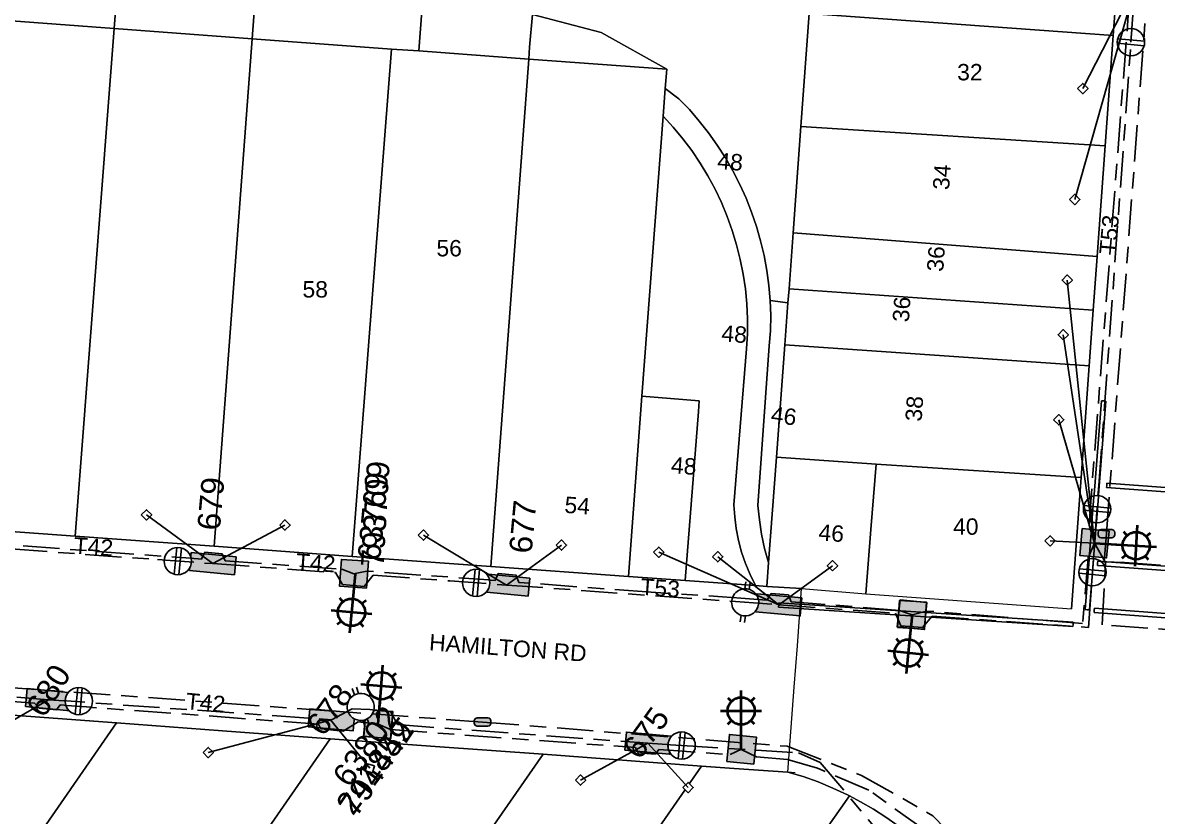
# Model space of a CAD drawing. Header units: metres. Extents: x 309980 to 311407, y 6249141 to 6251386.
# Drawn here: x 310549.5 to 310674.1, y 6249973.4 to 6250060.6 of the extents above; entities that cross this region are included whole.
import ezdxf
from ezdxf.enums import TextEntityAlignment as Align

# ---------------------------------------------------------------- set-up
doc = ezdxf.new("R2010")
doc.units = ezdxf.units.M
doc.linetypes.add('Cable Exist UG', pattern=[8.2, 4, -1.2, 1.8, -1.2])
doc.layers.get('0').update_dxf_attribs({"color": 6})
for name, color, linetype, lineweight in [('Cadastre Buildings_SP_EXT', 9, 'Continuous', 5), ('Cadastre Land Parcels_SP_EXT', 9, 'Continuous', 5), ('Cadastre Roads_SP_EXT', 9, 'Continuous', 5)]:
    doc.layers.add(name, color=color, linetype=linetype, lineweight=lineweight)
for name, color, linetype in [('Equip_HV_EXT', 7, 'Continuous'), ('Equip_LV_EXT', 7, 'Continuous'), ('Equip_SP_SL_EXT', 7, 'Continuous'), ('Mains_HV_EXT', 7, 'Continuous'), ('Mains_LV_EXT', 7, 'Continuous'), ('Mains_SL_EXT', 7, 'Continuous'), ('Services_SP_EXT', 7, 'Continuous'), ('SupportsUG_SP_LV_EXT', 7, 'Continuous'), ('SupportsUG_SP_LV_SL_EXT', 7, 'Continuous'), ('UG_Details_SP_MISC', 7, 'Continuous')]:
    doc.layers.add(name, color=color, linetype=linetype)
doc.styles.add('COLUMN_LABEL', font='arial.ttf')
doc.styles.add('iecARIAL', font='arial.ttf', dxfattribs={"height": 2})
doc.styles.add('POLE_LABEL', font='arial.ttf')
doc.styles.get("Standard").update_dxf_attribs({"font": 'arial.ttf'})

# ---------------------------------------------------------------- blocks, each defined once
blk = doc.blocks.new('COLUMN_EXT')
blk.add_hatch(color=256).paths.add_polyline_path([(-1.49, 1.48), (-1.49, -1.49), (1.48, -1.49), (1.48, 1.48)])
blk.add_lwpolyline([(-1.49, -1.49), (1.48, -1.49), (1.48, 1.48), (-1.49, 1.48)], close=True)
for tag, height, style, flags, p in [('ASSET_NUM', 2.5, 'COLUMN_LABEL', 8, (2, 2)), ('STRUCTURE_PLANT_NUMBER', 0.2, 'POLE_LABEL', 9, (1.81, 0.03)), ('STREET_CODE', 0.2, 'COLUMN_LABEL', 9, (1.81, -0.2))]:
    blk.add_attdef(tag, text='', height=height, dxfattribs=dict(style=style, flags=flags)).set_placement(p, align=Align.MIDDLE_LEFT)
at = {"flags": 9}
for tag, p in [('COLUMN_TYPE', (1.81, -0.4)), ('OWNED_BY', (1.81, -0.6)), ('STATE', (1.81, -0.8)), ('USAGE', (1.81, -1)), ('LEGEND', (1.81, -1.2)), ('STREETNAME', (1.81, -1.6)), ('SUBURB', (1.81, -1.8)), ('LOCATION', (1.81, -1.4)), ('NOTES', (1.81, -2))]:
    blk.add_attdef(tag, text='', height=0.2, dxfattribs=at).set_placement(p, align=Align.MIDDLE_LEFT)
at = {"flags": 1}
blk.add_attdef('Z', (1.81, -2.35), '', height=0.2, dxfattribs=at)
blk = doc.blocks.new('PILLAR_EXT')
blk.add_hatch(color=256).paths.add_polyline_path([(-2.475, 0.99), (-2.475, -0.99), (2.475, -0.99), (2.475, 0.99)])
blk.add_lwpolyline([(-2.475, -0.99), (2.475, -0.99), (2.475, 0.99), (-2.475, 0.99)], close=True)
at = {"style": 'iecARIAL', "flags": 8}
blk.add_attdef('ASSET_NUM', (1.5, 3.5), '', height=2.5, dxfattribs=at)
for tag, p, flags in [('OWNED_BY', (0, -0.2), 9), ('STATE', (0, -0.4), 9), ('SUPPORT_TYPE', (0, -0.6), 9), ('USAGE', (0, -0.8), 9), ('LEGEND', (0, -1), 9), ('LOCATION', (0, -1.2), 9), ('NOTES', (0, -1.4), 9), ('STREETNAME', (0, -1.8), 9), ('SUBURB', (0, -2), 1), ('PARENT', (0, -1.6), 9)]:
    blk.add_attdef(tag, p, '', height=0.2, dxfattribs=dict(flags=flags))
blk = doc.blocks.new('SL_LANTERN_EXT')
at = {"lineweight": 40}
for p, q in [((0, 1.97), (0, 6.47)), ((-1.46, 5.68), (-1.06, 5.28)), ((1.46, 5.68), (1.06, 5.28)), ((-2.25, 4.22), (2.25, 4.22)), ((-1.46, 2.76), (-1.06, 3.16)), ((0, 0), (0, 2.72)), ((1.46, 2.76), (1.06, 3.16))]:
    blk.add_line(p, q, dxfattribs=at)
blk.add_circle((0, 4.22), 1.5, dxfattribs=at)
at = {"style": 'iecARIAL', "flags": 8}
blk.add_attdef('ASSET_NUM', (1.5, 1.5), '', height=2.5, dxfattribs=at)
for tag, p, height, flags in [('CONSTRUCTED_VOLTAGE', (0.98, -0.65), 0.2, 9), ('CONTROL_TYPE', (0.98, -0.85), 0.2, 9), ('LANTERN_PURPOSE', (0.98, -1.05), 0.2, 9), ('LANTERN_TYPE', (0.98, -1.25), 0.2, 9), ('LNUMBER', (2.18, -3.25), 2.5, 8), ('OPERATING_VOLTAGE', (0.98, -1.65), 0.2, 9), ('ORIENTATION', (0.98, -1.85), 0.2, 9), ('OWNED_BY', (0.98, -2.05), 0.2, 9), ('STATE', (0.98, -2.25), 0.2, 9), ('NO_PHASES', (0.98, -1.45), 0.2, 9), ('USAGE', (0.98, -2.45), 0.2, 9), ('CEXIST', (0.98, -2.65), 0.2, 9), ('CNEW', (0.98, -2.85), 0.2, 9), ('CNUMBER', (0.98, -3.05), 0.2, 9), ('CREMOVE', (0.98, -3.25), 0.2, 9), ('CREPLACE', (0.98, -3.45), 0.2, 9), ('LKINGHEIGHT', (0.98, -3.65), 0.2, 9), ('LBRACKET', (0.98, -3.85), 0.2, 9), ('LBRACKETVOCAB', (0.98, -4.05), 0.2, 9), ('LCATEGORY', (0.98, -4.25), 0.2, 9), ('LCHARGE1', (0.98, -4.45), 0.2, 9), ('LCHARGE1PERCENT', (0.98, -4.65), 0.2, 9), ('LCHARGE2', (0.98, -4.85), 0.2, 9), ('LCHARGE2PERCENT', (0.98, -5.05), 0.2, 9), ('LCHARGE3', (0.98, -5.25), 0.2, 9), ('LCHARGE3PERCENT', (0.98, -5.45), 0.2, 9), ('LEXIST', (0.98, -5.65), 0.2, 9), ('LLAMP', (0.98, -5.85), 0.2, 9), ('LLAMPVOCAB', (0.98, -6.05), 0.2, 9), ('LMAST', (0.98, -6.25), 0.2, 9), ('LMASTVOCAB', (0.98, -6.45), 0.2, 9), ('LNEW', (0.98, -6.65), 0.2, 9), ('LANTNUMBER', (0.98, -6.85), 0.2, 9), ('LOUTREACH', (0.98, -7.25), 0.2, 9), ('LOUTREACHVOCAB', (0.98, -7.45), 0.2, 9), ('LRATECODE', (0.98, -7.65), 0.2, 9), ('LREMOVE', (0.98, -7.85), 0.2, 9), ('LREPLACE', (0.98, -8.05), 0.2, 9), ('LTYPE', (0.98, -8.25), 0.2, 9), ('LTYPEVOCAB', (0.98, -8.45), 0.2, 9), ('LEGEND', (0.98, -8.65), 0.2, 9), ('LOCATION', (0.98, -8.85), 0.2, 9), ('STREETNAME', (0.98, -9.25), 0.2, 9), ('SUBURB', (0.98, -9.45), 0.2, 1), ('NOTES', (0.98, -9.05), 0.2, 9)]:
    blk.add_attdef(tag, p, '', height=height, dxfattribs=dict(flags=flags))
blk = doc.blocks.new('*U176')
at = {"lineweight": 40}
for p, q in [((3.2, 1.28), (3.57, 0.86)), ((4.7, 1.99), (4.45, -2.51)), ((0, 0), (3.08, -0.18)), ((6.11, 1.11), (5.69, 0.74)), ((2.33, -0.13), (6.82, -0.39)), ((3.03, -1.63), (3.45, -1.26)), ((5.95, -1.8), (5.57, -1.38))]:
    blk.add_line(p, q, dxfattribs=at)
blk.add_circle((4.57, -0.26), 1.5, dxfattribs=at)
at = {"style": 'iecARIAL', "flags": 8}
blk.add_attdef('ASSET_NUM', (1.5, 1.5), '', height=2.5, dxfattribs=at)
for tag, p, height, flags in [('CONSTRUCTED_VOLTAGE', (0.98, -0.65), 0.2, 9), ('CONTROL_TYPE', (0.98, -0.85), 0.2, 9), ('LANTERN_PURPOSE', (0.98, -1.05), 0.2, 9), ('LANTERN_TYPE', (0.98, -1.25), 0.2, 9), ('LNUMBER', (2.18, -3.25), 2.5, 8), ('OPERATING_VOLTAGE', (0.98, -1.65), 0.2, 9), ('ORIENTATION', (0.98, -1.85), 0.2, 9), ('OWNED_BY', (0.98, -2.05), 0.2, 9), ('STATE', (0.98, -2.25), 0.2, 9), ('NO_PHASES', (0.98, -1.45), 0.2, 9), ('USAGE', (0.98, -2.45), 0.2, 9), ('CEXIST', (0.98, -2.65), 0.2, 9), ('CNEW', (0.98, -2.85), 0.2, 9), ('CNUMBER', (0.98, -3.05), 0.2, 9), ('CREMOVE', (0.98, -3.25), 0.2, 9), ('CREPLACE', (0.98, -3.45), 0.2, 9), ('LKINGHEIGHT', (0.98, -3.65), 0.2, 9), ('LBRACKET', (0.98, -3.85), 0.2, 9), ('LBRACKETVOCAB', (0.98, -4.05), 0.2, 9), ('LCATEGORY', (0.98, -4.25), 0.2, 9), ('LCHARGE1', (0.98, -4.45), 0.2, 9), ('LCHARGE1PERCENT', (0.98, -4.65), 0.2, 9), ('LCHARGE2', (0.98, -4.85), 0.2, 9), ('LCHARGE2PERCENT', (0.98, -5.05), 0.2, 9), ('LCHARGE3', (0.98, -5.25), 0.2, 9), ('LCHARGE3PERCENT', (0.98, -5.45), 0.2, 9), ('LEXIST', (0.98, -5.65), 0.2, 9), ('LLAMP', (0.98, -5.85), 0.2, 9), ('LLAMPVOCAB', (0.98, -6.05), 0.2, 9), ('LMAST', (0.98, -6.25), 0.2, 9), ('LMASTVOCAB', (0.98, -6.45), 0.2, 9), ('LNEW', (0.98, -6.65), 0.2, 9), ('LANTNUMBER', (0.98, -6.85), 0.2, 9), ('LOUTREACH', (0.98, -7.25), 0.2, 9), ('LOUTREACHVOCAB', (0.98, -7.45), 0.2, 9), ('LRATECODE', (0.98, -7.65), 0.2, 9), ('LREMOVE', (0.98, -7.85), 0.2, 9), ('LREPLACE', (0.98, -8.05), 0.2, 9), ('LTYPE', (0.98, -8.25), 0.2, 9), ('LTYPEVOCAB', (0.98, -8.45), 0.2, 9), ('LEGEND', (0.98, -8.65), 0.2, 9), ('LOCATION', (0.98, -8.85), 0.2, 9), ('STREETNAME', (0.98, -9.25), 0.2, 9), ('SUBURB', (0.98, -9.45), 0.2, 1), ('NOTES', (0.98, -9.05), 0.2, 9)]:
    blk.add_attdef(tag, p, '', height=height, dxfattribs=dict(flags=flags))
blk = doc.blocks.new('CCP_EXT')
at = {"flags": 9}
for tag, p in [('STATE', (0, -1.8)), ('LEGEND', (0, -1.4)), ('LIFE_SUPPORT', (0, -1.6)), ('NOTES', (0, -2))]:
    blk.add_attdef(tag, text='', height=0.2, dxfattribs=at).set_placement(p, align=Align.MIDDLE_LEFT)
blk.add_wipeout([(0, 0.57), (0.57, 0), (0, -0.57), (-0.57, 0)])
blk.add_lwpolyline([(-0.57, 0), (0, 0.57), (0.57, 0), (0, -0.57), (-0.57, 0)])
at = {"flags": 1}
blk.add_attdef('Z', (0, 0), '', height=0.2, dxfattribs=at)
at = {"flags": 9}
for tag, p in [('CCP_TYPE', (0, 0)), ('CONSTRUCTED_VOLTAGE', (0, -0.2)), ('OPERATING_VOLTAGE', (0, -0.6)), ('ORIENTATION', (0, -0.8)), ('OWNED_BY', (0, -1)), ('NO_PHASES', (0, -0.4)), ('USAGE', (0, -1.2))]:
    blk.add_attdef(tag, text='', height=0.2, dxfattribs=at).set_placement(p, align=Align.MIDDLE_LEFT)
blk = doc.blocks.new('HV_STJ_EXT')
h = blk.add_hatch(color=256)
edge = h.paths.add_edge_path()
edge.add_ellipse((-0.59, 0.13), major_axis=(0.226, 0.226), ratio=1, start_angle=45, end_angle=135)
edge.add_line((-0.91, 0.13), (-0.91, -0.13))
edge.add_ellipse((-0.59, -0.13), major_axis=(0.226, 0.226), ratio=1, start_angle=135, end_angle=225)
edge.add_line((-0.59, -0.45), (0.59, -0.45))
edge.add_ellipse((0.59, -0.13), major_axis=(-0.226, 0.226), ratio=1, start_angle=135, end_angle=225)
edge.add_line((0.91, -0.13), (0.91, 0.13))
edge.add_ellipse((0.59, 0.13), major_axis=(-0.226, 0.226), ratio=1, start_angle=225, end_angle=315)
edge.add_line((0.59, 0.45), (-0.59, 0.45))
blk.add_lwpolyline([(-0.91, 0.13), (-0.91, -0.13, 0.414214), (-0.59, -0.45), (0.59, -0.45, 0.414214), (0.91, -0.13), (0.91, 0.13, 0.414214), (0.59, 0.45), (-0.59, 0.45, 0.414214)], format="xyb", close=True)
for tag, flags, p in [('ORIENTATION', 9, (1.5, 0)), ('Z', 1, (1.5, -0.8)), ('USAGE', 9, (1.5, -0.2)), ('LEGEND', 9, (1.5, -0.4)), ('NOTES', 9, (1.5, -0.6))]:
    blk.add_attdef(tag, text='', height=0.2, dxfattribs=dict(flags=flags)).set_placement(p, align=Align.MIDDLE_LEFT)
blk = doc.blocks.new('LV_UG_LINKS_CLOSED_EXT')
blk.add_wipeout([(-1.06, 1.06), (-1.18, 0.92), (-1.29, 0.76), (-1.37, 0.59), (-1.43, 0.42), (-1.48, 0.23), (-1.49, 0.05), (-1.49, -0.14), (-1.46, -0.33), (-1.41, -0.51), (-1.33, -0.68), (-1.24, -0.84), (-1.12, -0.99), (-0.99, -1.12), (-0.84, -1.24), (-0.68, -1.33), (-0.51, -1.41), (-0.33, -1.46), (-0.14, -1.49), (0.05, -1.49), (0.23, -1.48), (0.42, -1.43), (0.59, -1.37), (0.76, -1.29), (0.92, -1.18), (1.06, -1.06), (1.18, -0.92), (1.29, -0.76), (1.37, -0.59), (1.43, -0.42), (1.48, -0.23), (1.49, -0.05), (1.49, 0.14), (1.46, 0.33), (1.41, 0.51), (1.33, 0.68), (1.24, 0.84), (1.12, 0.99), (0.99, 1.12), (0.84, 1.24), (0.68, 1.33), (0.51, 1.41), (0.33, 1.46), (0.14, 1.49), (-0.05, 1.49), (-0.23, 1.48), (-0.42, 1.43), (-0.59, 1.37), (-0.76, 1.29), (-0.92, 1.18)])
for p, q in [((-0.25, -1.48), (-0.25, 1.48)), ((0.25, -1.48), (0.25, 1.48))]:
    blk.add_line(p, q)
blk.add_circle((0, 0), 1.5)
at = {"flags": 9}
for tag, p in [('ACTUAL_STATUS', (0, 0)), ('CONSTRUCTED_VOLTAGE', (0, -0.2)), ('OPERATING_VOLTAGE', (0, -0.6)), ('ORIENTATION', (0, -0.8)), ('STATE', (0, -1)), ('SWITCH_TYPE', (0, -1.2)), ('NO_PHASES', (0, -0.4)), ('USAGE', (0, -1.4)), ('NOTES', (0, -1.6))]:
    blk.add_attdef(tag, text='', height=0.2, dxfattribs=at).set_placement(p, align=Align.MIDDLE_LEFT)
at = {"flags": 1}
blk.add_attdef('Z', (0, 0), '', height=0.2, dxfattribs=at)
blk = doc.blocks.new('LV_UG_LINKS_OPEN_EXT')
for p, q in [((-0.25, 1.47), (-0.25, 2.22)), ((0.25, 1.47), (0.25, 2.22)), ((-0.25, -1.47), (-0.25, -2.22)), ((0.25, -1.47), (0.25, -2.22))]:
    blk.add_line(p, q)
at = {"flags": 9}
for tag, p in [('ACTUAL_STATUS', (0, 0)), ('CONSTRUCTED_VOLTAGE', (0, -0.2)), ('OPERATING_VOLTAGE', (0, -0.6)), ('ORIENTATION', (0, -0.8)), ('STATE', (0, -1)), ('SWITCH_TYPE', (0, -1.2)), ('NO_PHASES', (0, -0.4)), ('USAGE', (0, -1.4)), ('NOTES', (0, -1.6))]:
    blk.add_attdef(tag, text='', height=0.2, dxfattribs=at).set_placement(p, align=Align.MIDDLE_LEFT)
at = {"flags": 1}
blk.add_attdef('Z', (0, 0), '', height=0.2, dxfattribs=at)
blk.add_wipeout([(-0.25, 1.47), (-0.43, 1.43), (-0.61, 1.36), (-0.77, 1.28), (-0.93, 1.17), (-1.07, 1.05), (-1.19, 0.9), (-1.29, 0.75), (-1.38, 0.58), (-1.44, 0.4), (-1.48, 0.22), (-1.49, 0.03), (-1.49, -0.16), (-1.45, -0.34), (-1.4, -0.52), (-1.32, -0.69), (-1.23, -0.85), (-1.11, -1), (-0.98, -1.13), (-0.83, -1.24), (-0.66, -1.34), (-0.49, -1.41), (-0.31, -1.46), (-0.13, -1.49), (0.06, -1.49), (0.25, -1.47), (0.43, -1.43), (0.61, -1.36), (0.77, -1.28), (0.93, -1.17), (1.07, -1.05), (1.19, -0.9), (1.29, -0.75), (1.38, -0.58), (1.44, -0.4), (1.48, -0.22), (1.49, -0.03), (1.49, 0.16), (1.45, 0.34), (1.4, 0.52), (1.32, 0.69), (1.23, 0.85), (1.11, 1), (0.98, 1.13), (0.83, 1.24), (0.66, 1.34), (0.49, 1.41), (0.31, 1.46), (0.13, 1.49), (-0.06, 1.49)])
blk.add_lwpolyline([(0, -1.49, 1), (0, 1.49, 1)], format="xyb", close=True)

msp = doc.modelspace()

# ---------------------------------------------------------------- linework, layer by layer
at = {"layer": 'Cadastre Buildings_SP_EXT', "linetype": 'Continuous'}
for points in [[(310529.13, 6250062.22), (310544.31, 6250061.09), (310559.54, 6250059.94), (310563.81, 6250115.62), (310548.46, 6250116.75), (310533.41, 6250117.86), (310529.13, 6250062.22)], [(310559.54, 6250059.94), (310544.31, 6250061.09), (310540.15, 6250005.28), (310555.27, 6250004.18), (310559.54, 6250059.94)], [(310559.81, 6249983.66), (310533.98, 6249985.56), (310511.01, 6249952.6), (310529.44, 6249939.85), (310559.81, 6249983.66)]]:
    msp.add_lwpolyline(points, close=True, dxfattribs=at)
msp.add_lwpolyline([(310597.22, 6250113.2), (310593, 6250057.49), (310605.07, 6250056.58), (310605.17, 6250057.89), (310605.48, 6250061.49), (310613.01, 6250059.52), (310620.22, 6250055.48), (310620.06, 6250053.35), (310621.57, 6250052.23), (310622.71, 6250051.03), (310623.8, 6250049.78), (310624.82, 6250048.48), (310625.78, 6250047.13), (310626.67, 6250045.73), (310627.5, 6250044.3), (310628.25, 6250042.82), (310628.93, 6250041.31), (310629.54, 6250039.77), (310630.08, 6250038.2), (310630.53, 6250036.61), (310630.91, 6250035), (310631.22, 6250033.37), (310631.44, 6250031.73), (310631.58, 6250030.07), (310633.52, 6250029.81), (310633.66, 6250031.34), (310634.11, 6250037.5), (310634.96, 6250049.17), (310635.87, 6250061.58)], dxfattribs=at)
at = {"layer": 'Cadastre Land Parcels_SP_EXT', "linetype": 'Continuous'}
for points in [[(310578.86, 6250114.54), (310563.81, 6250115.62), (310559.54, 6250059.94), (310574.69, 6250058.82), (310578.86, 6250114.54)], [(310597.22, 6250113.2), (310578.86, 6250114.54), (310574.69, 6250058.82), (310590.01, 6250057.69), (310593, 6250057.49), (310597.22, 6250113.2)], [(310670.13, 6250070.92), (310636.75, 6250073.7), (310636.58, 6250071.39), (310635.87, 6250061.58), (310669.26, 6250059.17), (310670.13, 6250070.92)], [(310613.01, 6250059.52), (310605.48, 6250061.49), (310605.17, 6250057.89), (310605.07, 6250056.58), (310620.22, 6250055.47), (310613.01, 6250059.52)], [(310669.26, 6250059.17), (310635.87, 6250061.58), (310634.96, 6250049.17), (310668.37, 6250047.06), (310669.26, 6250059.17)], [(310590.01, 6250057.69), (310574.69, 6250058.82), (310570.53, 6250003.07), (310585.67, 6250001.96), (310590.01, 6250057.69)], [(310605.07, 6250056.58), (310593, 6250057.49), (310590.01, 6250057.69), (310585.67, 6250001.96), (310600.89, 6250000.85), (310605.07, 6250056.58)], [(310617.48, 6250019.57), (310619.83, 6250050.32), (310620.05, 6250053.35), (310620.22, 6250055.47), (310605.07, 6250056.58), (310600.89, 6250000.85), (310616.02, 6249999.76), (310617.48, 6250019.57)], [(310631.58, 6250030.07), (310631.44, 6250031.73), (310631.22, 6250033.37), (310630.91, 6250035), (310630.53, 6250036.61), (310630.08, 6250038.2), (310629.54, 6250039.77), (310628.93, 6250041.31), (310628.25, 6250042.82), (310627.5, 6250044.3), (310626.67, 6250045.73), (310625.78, 6250047.13), (310624.82, 6250048.48), (310623.8, 6250049.78), (310622.71, 6250051.03), (310621.57, 6250052.23), (310620.06, 6250053.35), (310619.83, 6250050.32), (310620.93, 6250049.11), (310621.99, 6250047.84), (310622.97, 6250046.53), (310623.89, 6250045.16), (310624.75, 6250043.75), (310625.53, 6250042.31), (310626.23, 6250040.82), (310626.87, 6250039.3), (310627.42, 6250037.75), (310627.9, 6250036.18), (310628.3, 6250034.58), (310628.62, 6250032.96), (310628.86, 6250031.34), (310629.02, 6250029.7), (310629.09, 6250028.06), (310629.09, 6250026.41), (310629, 6250024.77), (310627.61, 6250007.63), (310627.69, 6250006.31), (310627.86, 6250005), (310628.11, 6250003.7), (310628.45, 6250002.42), (310628.88, 6250001.17), (310629.39, 6249999.95), (310629.96, 6249998.74), (310631.21, 6249998.65), (310631.41, 6250001.27), (310630.96, 6250002.83), (310630.64, 6250004.39), (310630.4, 6250005.97), (310630.24, 6250007.56), (310631.48, 6250025.08), (310631.61, 6250026.74), (310631.64, 6250028.41), (310631.58, 6250030.07)], [(310629.96, 6249998.74), (310629.39, 6249999.95), (310628.88, 6250001.17), (310628.45, 6250002.42), (310628.11, 6250003.7), (310627.86, 6250005), (310627.69, 6250006.31), (310627.61, 6250007.63), (310629, 6250024.77), (310629.09, 6250026.41), (310629.09, 6250028.06), (310629.02, 6250029.7), (310628.86, 6250031.34), (310628.62, 6250032.96), (310628.3, 6250034.58), (310627.9, 6250036.18), (310627.42, 6250037.75), (310626.87, 6250039.3), (310626.23, 6250040.82), (310625.53, 6250042.31), (310624.75, 6250043.75), (310623.89, 6250045.16), (310622.97, 6250046.53), (310621.99, 6250047.84), (310620.93, 6250049.11), (310619.83, 6250050.32), (310617.48, 6250019.57), (310623.79, 6250019.03), (310623.7, 6250017.87), (310622.23, 6249999.3), (310629.96, 6249998.74)], [(310667.5, 6250034.9), (310668.37, 6250047.06), (310634.96, 6250049.17), (310634.11, 6250037.5), (310667.5, 6250034.9)], [(310667.5, 6250034.9), (310634.11, 6250037.5), (310633.66, 6250031.34), (310667.06, 6250028.99), (310667.5, 6250034.9)], [(310667.06, 6250028.99), (310633.66, 6250031.34), (310633.52, 6250029.81), (310633.21, 6250025.18), (310666.61, 6250022.9), (310667.06, 6250028.99)], [(310632.29, 6250012.84), (310633.21, 6250025.18), (310633.52, 6250029.81), (310631.58, 6250030.07), (310631.64, 6250028.41), (310631.61, 6250026.74), (310631.48, 6250025.08), (310630.24, 6250007.56), (310630.4, 6250005.97), (310630.64, 6250004.39), (310630.96, 6250002.83), (310631.41, 6250001.27), (310632.29, 6250012.84)], [(310666.61, 6250022.9), (310633.21, 6250025.18), (310632.29, 6250012.84), (310643.21, 6250012.09), (310665.74, 6250010.63), (310666.61, 6250022.9)], [(310622.23, 6249999.3), (310623.7, 6250017.87), (310623.79, 6250019.03), (310617.48, 6250019.57), (310616.02, 6249999.76), (310622.23, 6249999.3)], [(310642.08, 6249997.85), (310642.64, 6250004.89), (310643.21, 6250012.09), (310632.29, 6250012.84), (310631.41, 6250001.27), (310631.21, 6249998.65), (310635.04, 6249998.43), (310642.08, 6249997.85)], [(310665.74, 6250010.63), (310643.21, 6250012.09), (310642.64, 6250004.89), (310642.08, 6249997.85), (310664.68, 6249996.2), (310665.74, 6250010.63)], [(310624.06, 6249978.91), (310606.64, 6249980.22), (310570.87, 6249928.74), (310583.31, 6249920.2), (310624.06, 6249978.91)], [(310633.51, 6249978.25), (310627.64, 6249978.66), (310624.06, 6249978.91), (310583.31, 6249920.2), (310586.38, 6249918.07), (310595.54, 6249911.81), (310605.9, 6249926.6), (310617.17, 6249942.74), (310640.28, 6249975.65), (310640.06, 6249975.76), (310638.48, 6249976.51), (310636.85, 6249977.18), (310635.19, 6249977.76), (310633.51, 6249978.25)], [(310652.61, 6249965.47), (310651.58, 6249966.74), (310650.5, 6249967.97), (310649.36, 6249969.14), (310648.16, 6249970.27), (310646.92, 6249971.33), (310645.63, 6249972.34), (310644.3, 6249973.29), (310642.93, 6249974.18), (310641.51, 6249975), (310640.28, 6249975.65), (310617.17, 6249942.74), (310630.54, 6249933.25), (310652.61, 6249965.47)]]:
    msp.add_lwpolyline(points, close=True, dxfattribs=at)
at = {"layer": 'Cadastre Roads_SP_EXT', "linetype": 'Continuous'}
msp.add_lwpolyline([(310634.33, 6249978.19), (310633.51, 6249978.25), (310635.19, 6249977.76), (310636.85, 6249977.18), (310638.48, 6249976.51), (310640.06, 6249975.76), (310640.28, 6249975.65), (310641.51, 6249975), (310642.93, 6249974.18), (310644.3, 6249973.29), (310645.63, 6249972.34), (310646.92, 6249971.33), (310648.16, 6249970.27), (310649.36, 6249969.14), (310650.5, 6249967.97), (310651.58, 6249966.74), (310652.61, 6249965.47), (310653.65, 6249963.95), (310654.63, 6249962.4), (310655.55, 6249960.8), (310656.4, 6249959.17), (310657.18, 6249957.5), (310657.26, 6249957.48)], dxfattribs=at)
at = {"layer": 'Mains_LV_EXT', "linetype": 'Cable Exist UG'}
msp.add_lwpolyline([(310526.52, 6249980.51), (310529.83, 6249983.75), (310532.48, 6249987.72), (310552.34, 6249986.21)], dxfattribs=at)
at = {"layer": 'Mains_SL_EXT', "linetype": 'Cable Exist UG'}
msp.add_lwpolyline([(310652.39, 6249963.33), (310654.59, 6249964.98), (310648.54, 6249971.9), (310642.41, 6249976.27), (310636.78, 6249978.68), (310633.49, 6249979.63), (310630.1, 6249979.94), (310628.39, 6249980.75)], dxfattribs=at)
at = {"layer": 'Services_SP_EXT'}
msp.add_lwpolyline([(310545.39, 6249982.2), (310552.34, 6249986.21)], dxfattribs=at)
at = {"layer": 'UG_Details_SP_MISC'}
for p, q in [((310667.97, 6250019.05), (310668.21, 6250019.03)), ((310668.45, 6250019.01), (310668.21, 6250019.03)), ((310668.53, 6250009.51), (310668.54, 6250009.75)), ((310668.56, 6250009.99), (310668.54, 6250009.75)), ((310632.5, 6249996.39), (310632.52, 6249996.63)), ((310632.53, 6249996.87), (310632.52, 6249996.63)), ((310632.53, 6249996.87), (310664.87, 6249994.72)), ((310632.5, 6249996.39), (310664.84, 6249994.24)), ((310666.17, 6249996.12), (310666.41, 6249996.1)), ((310666.65, 6249996.08), (310666.41, 6249996.1)), ((310667.16, 6249995.78), (310667.18, 6249996.02)), ((310680.97, 6249994.76), (310667.16, 6249995.78)), ((310667.19, 6249996.26), (310667.18, 6249996.02)), ((310681, 6249995.24), (310667.19, 6249996.26)), ((310664.84, 6249994.24), (310664.85, 6249994.48)), ((310664.87, 6249994.72), (310664.85, 6249994.48))]:
    msp.add_line(p, q, dxfattribs=at)

# ---------------------------------------------------------------- block references
at = {"layer": 'Equip_HV_EXT'}
for p in [(310668.51, 6250004.46), (310600, 6249983.76)]:
    msp.add_blockref('HV_STJ_EXT', p, dxfattribs=at)
at = {"layer": 'Equip_SP_SL_EXT'}
ref = msp.add_blockref('SL_LANTERN_EXT', (310586, 6250000.01), dxfattribs=dict(at, rotation=174.6446247656829))
ref.add_attrib('ASSET_NUM', '63769', dxfattribs={"layer": '0', "height": 2.5, "rotation": 84.6263, "style": 'iecARIAL'}).set_placement((310587.5, 6250001.51), align=Align.MIDDLE_LEFT)
for name, p in [('*U176', (310667.2, 6250003.39)), ('SL_LANTERN_EXT', (310628.39, 6249980.75))]:
    msp.add_blockref(name, p, dxfattribs=at)
at = {"layer": 'Equip_SP_SL_EXT', "rotation": 174.2124507029705}
msp.add_blockref('SL_LANTERN_EXT', (310647.17, 6249995.54), dxfattribs=at)
at = {"layer": 'Equip_SP_SL_EXT'}
ref = msp.add_blockref('SL_LANTERN_EXT', (310588.55, 6249983.54), dxfattribs=dict(at, rotation=355.4674763958109))
ref.add_attrib('ASSET_NUM', '63802', dxfattribs={"layer": '0', "height": 2.5, "rotation": 54.1762, "style": 'iecARIAL'}).set_placement((310590.05, 6249985.04), align=Align.MIDDLE_RIGHT)
at = {"layer": 'Services_SP_EXT'}
msp.add_blockref('CCP_EXT', (310563.09, 6250006.51), dxfattribs=at)
at = {"layer": 'SupportsUG_SP_LV_EXT'}
ref = msp.add_blockref('PILLAR_EXT', (310570.38, 6250001.16), dxfattribs=dict(at, rotation=174.6438242607263))
ref.add_attrib('ASSET_NUM', '679', dxfattribs={"layer": '0', "height": 2.5, "rotation": 84.7525, "style": 'iecARIAL'}).set_placement((310571.88, 6250004.66), align=Align.BOTTOM_LEFT)
ref = msp.add_blockref('PILLAR_EXT', (310602.63, 6249998.81), dxfattribs=dict(at, rotation=174.6410231337284))
ref.add_attrib('ASSET_NUM', '677', dxfattribs={"layer": '0', "height": 2.5, "rotation": 84.7497, "style": 'iecARIAL'}).set_placement((310604.14, 6250002.31), align=Align.MIDDLE_LEFT)
at = {"layer": 'SupportsUG_SP_LV_EXT', "rotation": 174.6410231337284}
msp.add_blockref('PILLAR_EXT', (310632.52, 6249996.63), dxfattribs=at)
at = {"layer": 'SupportsUG_SP_LV_EXT'}
ref = msp.add_blockref('PILLAR_EXT', (310552.34, 6249986.21), dxfattribs=dict(at, rotation=354.6725566665474))
ref.add_attrib('ASSET_NUM', '680', dxfattribs={"layer": '0', "height": 2.5, "rotation": 58.3085, "style": 'iecARIAL'}).set_placement((310553.84, 6249989.71), align=Align.MIDDLE_RIGHT)
ref = msp.add_blockref('PILLAR_EXT', (310583.41, 6249984), dxfattribs=dict(at, rotation=354.5783186543133))
ref.add_attrib('ASSET_NUM', '678', dxfattribs={"layer": '0', "height": 2.5, "rotation": 54.1762, "style": 'iecARIAL'}).set_placement((310584.91, 6249987.5), align=Align.MIDDLE_RIGHT)
ref = msp.add_blockref('PILLAR_EXT', (310618.16, 6249981.43), dxfattribs=dict(at, rotation=354.7020684434933))
ref.add_attrib('ASSET_NUM', '675', dxfattribs={"layer": '0', "height": 2.5, "rotation": 54.15, "style": 'iecARIAL'}).set_placement((310619.66, 6249984.94), align=Align.MIDDLE_RIGHT)
at = {"layer": 'SupportsUG_SP_LV_SL_EXT'}
ref = msp.add_blockref('COLUMN_EXT', (310585.87, 6250000.05), dxfattribs=dict(at, rotation=86.0366385305183))
ref.add_attrib('ASSET_NUM', '793709', dxfattribs={"layer": '0', "height": 2.5, "rotation": 86.5971, "style": 'COLUMN_LABEL'}).set_placement((310587.87, 6250000.8), align=Align.MIDDLE_LEFT)
for p, rotation in [((310667.2, 6250003.39), 264.6704053297615), ((310647.17, 6249995.54), 174.2124507029705), ((310647.17, 6249995.54), 355.8990186521642), ((310628.45, 6249980.77), 354.2813732036885)]:
    msp.add_blockref('COLUMN_EXT', p, dxfattribs=dict(at, rotation=rotation))
ref = msp.add_blockref('COLUMN_EXT', (310588.55, 6249983.54), dxfattribs=dict(at, rotation=355.4674763958109))
ref.add_attrib('ASSET_NUM', '241859', dxfattribs={"layer": '0', "height": 2.5, "rotation": 54.1762, "style": 'COLUMN_LABEL'}).set_placement((310590.55, 6249984.29), align=Align.TOP_RIGHT)
ref = msp.add_blockref('COLUMN_EXT', (310588.55, 6249983.54), dxfattribs=dict(at, rotation=354.8213803166635))
ref.add_attrib('ASSET_NUM', '794442', dxfattribs={"layer": '0', "height": 2.5, "rotation": 56.2114, "style": 'COLUMN_LABEL'}).set_placement((310590.55, 6249984.29), align=Align.TOP_RIGHT)

# ---------------------------------------------------------------- texts
at = {"layer": 'Cadastre Land Parcels_SP_EXT'}
for s, p in [('32', (310652.12, 6250054.25)), ('56', (310594.93, 6250034.91)), ('58', (310580.22, 6250030.39)), ('40', (310651.67, 6250004.33))]:
    msp.add_text(s, height=1.8, dxfattribs=at).set_placement(p)
for s, rotation, p in [('48', 355.3745, (310625.73, 6250044.53)), ('34', 85.8921, (310651.23, 6250042.16)), ('36', 85.77, (310650.58, 6250033.18)), ('36', 85.77, (310646.81, 6250027.64)), ('48', 355.9004, (310626.18, 6250025.58)), ('38', 85.9321, (310648.21, 6250016.73)), ('46', 352.6432, (310631.58, 6250016.68)), ('48', 355.8376, (310620.64, 6250011.1)), ('54', 355.5917, (310608.94, 6250006.75)), ('46', 355.8304, (310636.84, 6250003.72))]:
    msp.add_text(s, height=1.8, rotation=rotation, dxfattribs=at).set_placement(p)
at = {"layer": 'Cadastre Roads_SP_EXT'}
msp.add_text('HAMILTON RD', height=1.8, rotation=355.8291, dxfattribs=at).set_placement((310594.08, 6249991.64))
at = {"layer": 'Mains_LV_EXT'}
for s, rotation, p in [('T53', 84.7568, (310669.51, 6250035.06)), ('T42', 355.8327, (310555.04, 6250002.28)), ('T42', 355.8311, (310579.45, 6250000.5)), ('T53', 355.8483, (310617.28, 6249997.75)), ('T42', 354.6378, (310567.34, 6249985.19))]:
    msp.add_text(s, height=1.8, rotation=rotation, dxfattribs=at).set_placement(p)

# ---------------------------------------------------------------- next in the draw order: linework, layer by layer
at = {"layer": 'Cadastre Buildings_SP_EXT', "linetype": 'Continuous'}
msp.add_lwpolyline([(310574.69, 6250058.82), (310559.54, 6250059.94), (310555.27, 6250004.18), (310570.53, 6250003.07), (310574.69, 6250058.82)], close=True, dxfattribs=at)

# ---------------------------------------------------------------- next in the draw order: block references
at = {"layer": 'Services_SP_EXT'}
for p in [(310665.92, 6250053.35), (310665.03, 6250041.16), (310663.28, 6250016.97), (310578.3, 6250005.4), (310593.5, 6250004.3), (310662.32, 6250003.66), (310608.66, 6250003.19), (310619.35, 6250002.41), (310625.82, 6250001.91), (310569.87, 6249980.4), (310610.76, 6249977.38), (310622.57, 6249976.56)]:
    msp.add_blockref('CCP_EXT', p, dxfattribs=at)
for p, rotation in [((310664.21, 6250032.31), 90.0000000000002), ((310663.77, 6250026.3), 90.0000000000002), ((310638.43, 6250000.92), 90.0000000000002), ((310587.62, 6249978.68), 209.0190546835245)]:
    msp.add_blockref('CCP_EXT', p, dxfattribs=dict(at, rotation=rotation))

# ---------------------------------------------------------------- next in the draw order: linework, layer by layer
at = {"layer": 'Cadastre Buildings_SP_EXT', "linetype": 'Continuous'}
for points in [[(310583.26, 6249981.91), (310571.45, 6249982.79), (310559.81, 6249983.66), (310529.44, 6249939.85), (310515.05, 6249918.95), (310523.35, 6249913.12), (310531.58, 6249907.37), (310583.26, 6249981.91)], [(310548.15, 6249896.01), (310553.69, 6249903.93), (310559.35, 6249912.15), (310565.18, 6249920.6), (310570.87, 6249928.74), (310606.64, 6249980.22), (310594.79, 6249981.07), (310583.26, 6249981.91), (310531.58, 6249907.37), (310539.69, 6249901.71), (310548.15, 6249896.01)]]:
    msp.add_lwpolyline(points, close=True, dxfattribs=at)
at = {"layer": 'Cadastre Roads_SP_EXT', "linetype": 'Continuous'}
msp.add_lwpolyline([(310684.59, 6249997.57), (310684.88, 6249997.59), (310685.7, 6250008.61), (310686.65, 6250021.13), (310687.54, 6250033.18), (310688.49, 6250045.38), (310689.4, 6250057.21), (310690.33, 6250069.57), (310691.29, 6250082.23), (310693.09, 6250105.99), (310683.32, 6250106.8), (310672.79, 6250107.66), (310671.92, 6250095.49), (310671.02, 6250083.19), (310670.13, 6250070.92), (310669.26, 6250059.17), (310668.37, 6250047.06), (310667.5, 6250034.9), (310667.06, 6250028.99), (310666.61, 6250022.9), (310665.74, 6250010.63), (310664.68, 6249996.2)], dxfattribs=at)
msp.add_lwpolyline([(310555.27, 6250004.18), (310540.15, 6250005.28), (310537.47, 6249996.7), (310535.41, 6249990.12), (310533.98, 6249985.56), (310559.81, 6249983.66), (310571.45, 6249982.79), (310583.26, 6249981.91), (310594.79, 6249981.07), (310606.64, 6249980.22), (310624.06, 6249978.91), (310627.64, 6249978.66), (310633.51, 6249978.25), (310634.22, 6249987.6), (310634.57, 6249992.14), (310635.04, 6249998.43), (310631.21, 6249998.65), (310629.96, 6249998.74), (310622.23, 6249999.3), (310616.02, 6249999.76), (310600.89, 6250000.85), (310585.67, 6250001.96), (310570.53, 6250003.07), (310555.27, 6250004.18)], close=True, dxfattribs=at)
at = {"layer": 'Services_SP_EXT'}
for points in [[(310578.3, 6250005.4), (310570.38, 6250001.16)], [(310608.66, 6250003.19), (310602.63, 6249998.81)], [(310662.32, 6250003.66), (310667.2, 6250003.39)], [(310638.43, 6250000.92), (310632.52, 6249996.63)], [(310569.87, 6249980.4), (310583.41, 6249984)], [(310610.76, 6249977.38), (310618.16, 6249981.43)]]:
    msp.add_lwpolyline(points, dxfattribs=at)

# ---------------------------------------------------------------- next in the draw order: block references
at = {"layer": 'Equip_LV_EXT'}
for name, p, rotation in [('LV_UG_LINKS_CLOSED_EXT', (310671.21, 6250058.44), 84.7571009596123), ('LV_UG_LINKS_CLOSED_EXT', (310667.48, 6250007.15), 84.75710096990949), ('LV_UG_LINKS_CLOSED_EXT', (310566.53, 6250001.44), 354.7163743581705), ('LV_UG_LINKS_CLOSED_EXT', (310666.97, 6250000.21), 84.74709692061103), ('LV_UG_LINKS_CLOSED_EXT', (310599.29, 6249999.05), 354.7144735704371), ('LV_UG_LINKS_OPEN_EXT', (310628.84, 6249996.91), 351.9755714243542), ('LV_UG_LINKS_OPEN_EXT', (310586.62, 6249985.42), 18.56032213285883), ('LV_UG_LINKS_CLOSED_EXT', (310555.65, 6249986.06), 354.6339410332819), ('LV_UG_LINKS_CLOSED_EXT', (310621.86, 6249981.17), 354.7020684434933)]:
    msp.add_blockref(name, p, dxfattribs=dict(at, rotation=rotation))

# ---------------------------------------------------------------- next in the draw order: linework, layer by layer
at = {"layer": 'Mains_HV_EXT', "linetype": 'Cable Exist UG'}
for points in [[(310668.51, 6250004.46), (310676.56, 6250111.02), (310608.01, 6250115.88), (310607.42, 6250109.91), (310605.35, 6250105.65), (310603.48, 6250105.55)], [(310668.51, 6250004.46), (310668.25, 6250001.36), (310670.48, 6250001.28), (310679.15, 6250000.62), (310681.72, 6249999.65), (310681.19, 6249991.73), (310715.12, 6249989.03), (310712.76, 6249977.51), (310709.01, 6249977.74), (310699.42, 6249978.38), (310679.69, 6249950.58), (310680.41, 6249947.92), (310637.27, 6249886.28), (310638.15, 6249885.33)], [(310600, 6249983.76), (310532.65, 6249988.68)], [(310600, 6249983.76), (310633.44, 6249981.09), (310641.62, 6249977.9), (310649.46, 6249973.47), (310653.95, 6249968.8), (310657.77, 6249962.53), (310660.9, 6249955.53), (310663.34, 6249947.74), (310659.14, 6249941.84)]]:
    msp.add_lwpolyline(points, dxfattribs=at)
at = {"layer": 'Mains_LV_EXT', "linetype": 'Cable Exist UG'}
for points in [[(310671.21, 6250058.44), (310671.66, 6250064.61)], [(310667.2, 6250003.39), (310667.67, 6250009.75), (310671.21, 6250058.44)], [(310540.01, 6250003.37), (310564.28, 6250001.6), (310570.38, 6250001.16)], [(310632.52, 6249996.63), (310645.34, 6249995.7), (310645.95, 6249994.31), (310648.3, 6249994.15), (310649.37, 6249995.4), (310666.53, 6249994.15), (310666.79, 6249997.68), (310667.2, 6250003.39)], [(310570.38, 6250001.16), (310583.84, 6250000.18), (310584.6, 6249998.85), (310587, 6249998.66), (310587.99, 6249999.88), (310596.42, 6249999.26), (310602.63, 6249998.81)], [(310602.63, 6249998.81), (310627.76, 6249996.99), (310632.52, 6249996.63)], [(310552.34, 6249986.21), (310583.41, 6249984)], [(310583.41, 6249984), (310585.67, 6249985.22), (310587.6, 6249985.12), (310589.89, 6249984.91), (310590.65, 6249983.47), (310618.16, 6249981.43)], [(310618.16, 6249981.43), (310621.86, 6249981.17), (310634.69, 6249980.36), (310637.09, 6249979.32), (310650.89, 6249962.88), (310659.27, 6249943.22), (310644.85, 6249923.23)]]:
    msp.add_lwpolyline(points, dxfattribs=at)
at = {"layer": 'Mains_SL_EXT', "linetype": 'Cable Exist UG'}
for points in [[(310667.2, 6250003.39), (310666.6, 6250005.4), (310671.15, 6250064.47)], [(310539.56, 6250003.49), (310541.35, 6250003.7), (310568.76, 6250001.69), (310569.14, 6250001.66), (310569.5, 6250002.41), (310571.41, 6250002.25), (310571.74, 6250001.46), (310584.56, 6250000.55), (310585.87, 6250000.05)], [(310667.2, 6250003.39), (310666.52, 6250001.79), (310665.89, 6249994.59), (310648.74, 6249995.95), (310647.17, 6249995.54)], [(310699, 6249991.69), (310697.58, 6249992.29), (310668.04, 6249994.43), (310668.41, 6250001.27), (310667.2, 6250003.39)], [(310647.17, 6249995.54), (310645.78, 6249996.02), (310633.9, 6249996.97), (310633.58, 6249997.73), (310631.68, 6249997.88), (310631.23, 6249997.14), (310628.83, 6249997.34), (310618.53, 6249998.02), (310603.99, 6249999.1), (310603.7, 6249999.89), (310601.71, 6250000.06), (310601.38, 6249999.32), (310587.27, 6250000.33), (310585.81, 6250000.05)], [(310531.22, 6249980.68), (310533.34, 6249987.13), (310547.38, 6249986.08), (310550.78, 6249985.83), (310551.3, 6249985.28), (310553.21, 6249985.11), (310553.6, 6249985.63), (310581.99, 6249983.53), (310582.24, 6249983), (310584.69, 6249982.74), (310586.33, 6249983.79), (310588.55, 6249983.54)], [(310588.55, 6249983.54), (310589.89, 6249982.92), (310616.81, 6249980.95), (310617.07, 6249980.39), (310619, 6249980.23), (310619.37, 6249980.74), (310627.18, 6249980.18), (310628.45, 6249980.77)]]:
    msp.add_lwpolyline(points, dxfattribs=at)
at = {"layer": 'Services_SP_EXT'}
for points in [[(310665.03, 6250041.16), (310671.66, 6250064.61)], [(310665.92, 6250053.35), (310671.66, 6250064.61)], [(310664.21, 6250032.31), (310667.2, 6250003.39)], [(310663.77, 6250026.3), (310667.2, 6250003.39)], [(310663.28, 6250016.97), (310667.2, 6250003.39)], [(310563.09, 6250006.51), (310570.38, 6250001.16)], [(310593.5, 6250004.3), (310602.63, 6249998.81)], [(310619.35, 6250002.41), (310632.52, 6249996.63)], [(310625.82, 6250001.91), (310632.52, 6249996.63)], [(310583.28, 6249984.01), (310587.62, 6249978.68)], [(310622.57, 6249976.56), (310618.16, 6249981.43)]]:
    msp.add_lwpolyline(points, dxfattribs=at)
at = {"layer": 'UG_Details_SP_MISC'}
for p, q in [((310666.17, 6249996.12), (310667.97, 6250019.05)), ((310666.65, 6249996.08), (310668.45, 6250019.01)), ((310683.85, 6250008.4), (310668.53, 6250009.51)), ((310683.89, 6250008.88), (310668.56, 6250009.99)), ((310667.54, 6250000.96), (310667.55, 6250001.2)), ((310681.35, 6249999.94), (310667.54, 6250000.96)), ((310667.57, 6250001.44), (310667.55, 6250001.2)), ((310681.38, 6250000.42), (310667.57, 6250001.44))]:
    msp.add_line(p, q, dxfattribs=at)

doc.saveas('drawing.dxf')
